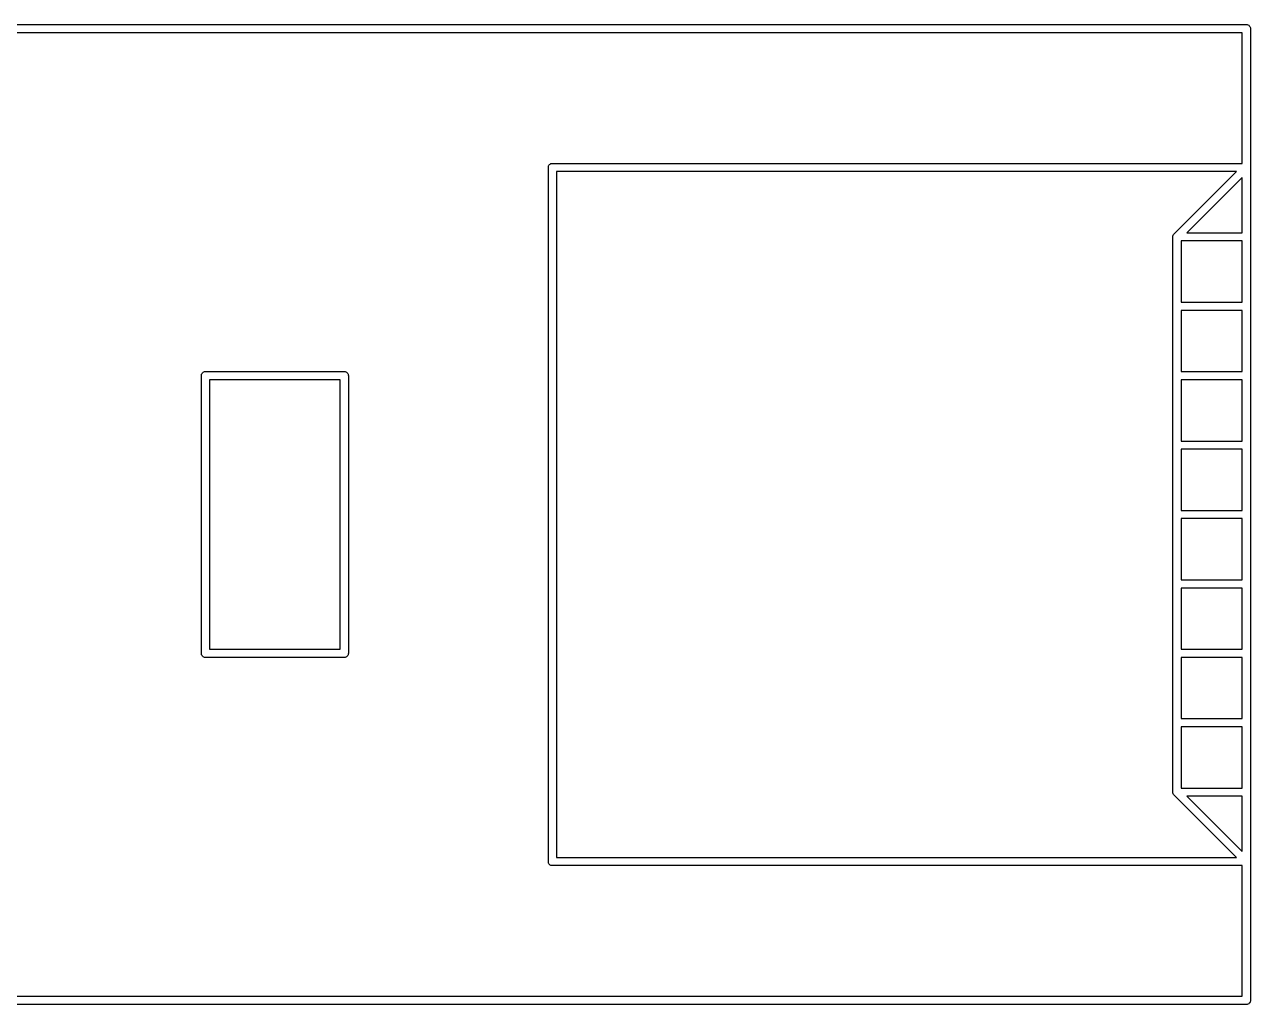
# Model space of a CAD drawing. Extents: x 74.5 to 148.7, y -138.1 to -71.3.
# Drawn here: x 121.15 to 143.59, y -108.03 to -90.09 of the extents above; entities that cross this region are included whole.
import ezdxf

# ---------------------------------------------------------------- set-up
doc = ezdxf.new("R2010")
doc.units = 0
doc.header["$MEASUREMENT"] = 0
doc.layers.add('BLACK', color=7, linetype='CONTINUOUS')

msp = doc.modelspace()

# ---------------------------------------------------------------- linework, layer by layer
at = {"layer": 'BLACK', "linetype": 'CONTINUOUS'}
for p, q in [((82.5537, -90.095), (143.506, -90.095)), ((143.506, -90.095), (143.51, -90.0946)), ((143.51, -90.0946), (143.514, -90.095)), ((143.514, -90.095), (143.525, -90.0961)), ((143.525, -90.0961), (143.539, -90.1004)), ((143.539, -90.1004), (143.552, -90.1073)), ((143.552, -90.1073), (143.563, -90.1167)), ((143.563, -90.1167), (143.573, -90.1281)), ((143.573, -90.1281), (143.58, -90.1412)), ((143.58, -90.1412), (143.584, -90.1553)), ((143.584, -90.1553), (143.585, -90.17)), ((143.585, -90.17), (143.585, -90.1737)), ((143.585, -90.1737), (143.585, -92.7063)), ((143.435, -90.245), (82.625, -90.245)), ((143.435, -92.635), (143.435, -90.245)), ((130.747, -92.6681), (130.757, -92.6567)), ((130.757, -92.6567), (130.768, -92.6473)), ((130.768, -92.6473), (130.781, -92.6404)), ((130.781, -92.6404), (130.795, -92.6361)), ((130.795, -92.6361), (130.806, -92.635)), ((130.806, -92.635), (130.81, -92.6346)), ((130.81, -92.6346), (130.814, -92.635)), ((130.814, -92.635), (143.435, -92.635)), ((130.735, -92.71), (130.736, -92.6953)), ((130.735, -92.7137), (130.735, -92.71)), ((130.735, -105.406), (130.735, -92.7137)), ((130.736, -92.6953), (130.74, -92.6812)), ((130.74, -92.6812), (130.747, -92.6681)), ((143.329, -92.785), (130.885, -92.785)), ((130.885, -92.785), (130.885, -105.335)), ((142.19, -93.9244), (143.329, -92.785)), ((143.585, -92.7063), (143.585, -92.71)), ((143.585, -92.71), (143.585, -92.7137)), ((143.585, -92.7137), (143.585, -93.9763)), ((143.435, -92.8911), (142.421, -93.905)), ((143.435, -93.905), (143.435, -92.8911)), ((142.165, -93.98), (142.166, -93.9653)), ((142.165, -93.9837), (142.165, -93.98)), ((142.165, -95.2463), (142.165, -93.9837)), ((142.166, -93.9653), (142.17, -93.9512)), ((142.17, -93.9512), (142.177, -93.9381)), ((142.177, -93.9381), (142.187, -93.9267)), ((142.187, -93.9267), (142.19, -93.9244)), ((142.421, -93.905), (143.435, -93.905)), ((143.585, -93.9763), (143.585, -93.98)), ((143.585, -93.98), (143.585, -93.9837)), ((143.585, -93.9837), (143.585, -95.2463)), ((142.315, -94.055), (142.315, -95.175)), ((143.435, -94.055), (142.315, -94.055)), ((143.435, -95.175), (143.435, -94.055)), ((142.165, -95.25), (142.165, -95.2463)), ((142.165, -95.2537), (142.165, -95.25)), ((142.165, -96.5163), (142.165, -95.2537)), ((142.315, -95.175), (143.435, -95.175)), ((142.315, -95.325), (142.315, -96.445)), ((143.435, -95.325), (142.315, -95.325)), ((143.435, -96.445), (143.435, -95.325)), ((143.585, -95.2463), (143.585, -95.25)), ((143.585, -95.25), (143.585, -95.2537)), ((143.585, -95.2537), (143.585, -96.5163)), ((124.397, -96.4781), (124.407, -96.4667)), ((124.407, -96.4667), (124.418, -96.4573)), ((124.418, -96.4573), (124.431, -96.4504)), ((124.431, -96.4504), (124.445, -96.4461)), ((124.445, -96.4461), (124.456, -96.445)), ((124.456, -96.445), (124.46, -96.4446)), ((124.46, -96.4446), (124.464, -96.445)), ((124.464, -96.445), (126.996, -96.445)), ((126.996, -96.445), (127, -96.4446)), ((127, -96.4446), (127.004, -96.445)), ((127.004, -96.445), (127.015, -96.4461)), ((127.015, -96.4461), (127.029, -96.4504)), ((127.029, -96.4504), (127.042, -96.4573)), ((127.042, -96.4573), (127.053, -96.4667)), ((127.053, -96.4667), (127.063, -96.4781)), ((142.315, -96.445), (143.435, -96.445)), ((124.385, -96.52), (124.386, -96.5053)), ((124.385, -96.5237), (124.385, -96.52)), ((124.385, -101.596), (124.385, -96.5237)), ((124.386, -96.5053), (124.39, -96.4912)), ((124.39, -96.4912), (124.397, -96.4781)), ((124.535, -96.595), (124.535, -101.525)), ((126.925, -96.595), (124.535, -96.595)), ((126.925, -101.525), (126.925, -96.595)), ((127.063, -96.4781), (127.07, -96.4912)), ((127.07, -96.4912), (127.074, -96.5053)), ((127.074, -96.5053), (127.075, -96.52)), ((127.075, -96.52), (127.075, -96.5237)), ((127.075, -96.5237), (127.075, -101.596)), ((142.165, -96.52), (142.165, -96.5163)), ((142.165, -96.5237), (142.165, -96.52)), ((142.165, -97.7863), (142.165, -96.5237)), ((142.315, -96.595), (142.315, -97.715)), ((143.435, -96.595), (142.315, -96.595)), ((143.435, -97.715), (143.435, -96.595)), ((143.585, -96.5163), (143.585, -96.52)), ((143.585, -96.52), (143.585, -96.5237)), ((143.585, -96.5237), (143.585, -97.7863)), ((142.165, -97.79), (142.165, -97.7863)), ((142.165, -97.7937), (142.165, -97.79)), ((142.165, -99.0563), (142.165, -97.7937)), ((142.315, -97.715), (143.435, -97.715)), ((143.585, -97.7863), (143.585, -97.79)), ((143.585, -97.79), (143.585, -97.7937)), ((143.585, -97.7937), (143.585, -99.0563)), ((142.315, -97.865), (142.315, -98.985)), ((143.435, -97.865), (142.315, -97.865)), ((143.435, -98.985), (143.435, -97.865)), ((142.165, -99.06), (142.165, -99.0563)), ((142.165, -99.0637), (142.165, -99.06)), ((142.165, -100.326), (142.165, -99.0637)), ((142.315, -98.985), (143.435, -98.985)), ((142.315, -99.135), (142.315, -100.255)), ((143.435, -99.135), (142.315, -99.135)), ((143.435, -100.255), (143.435, -99.135)), ((143.585, -99.0563), (143.585, -99.06)), ((143.585, -99.06), (143.585, -99.0637)), ((143.585, -99.0637), (143.585, -100.326)), ((142.315, -100.255), (143.435, -100.255)), ((142.165, -100.33), (142.165, -100.326)), ((142.165, -100.334), (142.165, -100.33)), ((142.165, -101.596), (142.165, -100.334)), ((142.315, -100.405), (142.315, -101.525)), ((143.435, -100.405), (142.315, -100.405)), ((143.435, -101.525), (143.435, -100.405)), ((143.585, -100.326), (143.585, -100.33)), ((143.585, -100.33), (143.585, -100.334)), ((143.585, -100.334), (143.585, -101.596)), ((124.385, -101.6), (124.385, -101.596)), ((124.386, -101.615), (124.385, -101.6)), ((124.39, -101.629), (124.386, -101.615)), ((124.397, -101.642), (124.39, -101.629)), ((124.535, -101.525), (126.925, -101.525)), ((127.07, -101.629), (127.063, -101.642)), ((127.074, -101.615), (127.07, -101.629)), ((127.075, -101.6), (127.074, -101.615)), ((127.075, -101.596), (127.075, -101.6)), ((142.165, -101.6), (142.165, -101.596)), ((142.165, -101.604), (142.165, -101.6)), ((142.165, -102.866), (142.165, -101.604)), ((142.315, -101.525), (143.435, -101.525)), ((143.585, -101.596), (143.585, -101.6)), ((143.585, -101.6), (143.585, -101.604)), ((143.585, -101.604), (143.585, -102.866)), ((124.407, -101.653), (124.397, -101.642)), ((124.418, -101.663), (124.407, -101.653)), ((124.431, -101.67), (124.418, -101.663)), ((124.445, -101.674), (124.431, -101.67)), ((124.46, -101.675), (124.445, -101.674)), ((124.464, -101.675), (124.46, -101.675)), ((126.996, -101.675), (124.464, -101.675)), ((127, -101.675), (126.996, -101.675)), ((127.004, -101.675), (127, -101.675)), ((127.015, -101.674), (127.004, -101.675)), ((127.029, -101.67), (127.015, -101.674)), ((127.042, -101.663), (127.029, -101.67)), ((127.053, -101.653), (127.042, -101.663)), ((127.063, -101.642), (127.053, -101.653)), ((142.315, -101.675), (142.315, -102.795)), ((143.435, -101.675), (142.315, -101.675)), ((143.435, -102.795), (143.435, -101.675)), ((142.165, -102.87), (142.165, -102.866)), ((142.165, -102.874), (142.165, -102.87)), ((142.165, -104.136), (142.165, -102.874)), ((142.315, -102.795), (143.435, -102.795)), ((142.315, -102.945), (142.315, -104.065)), ((143.435, -102.945), (142.315, -102.945)), ((143.435, -104.065), (143.435, -102.945)), ((143.585, -102.866), (143.585, -102.87)), ((143.585, -102.87), (143.585, -102.874)), ((143.585, -102.874), (143.585, -104.136)), ((142.315, -104.065), (143.435, -104.065)), ((142.165, -104.14), (142.165, -104.136)), ((142.166, -104.155), (142.165, -104.14)), ((142.17, -104.169), (142.166, -104.155)), ((142.177, -104.182), (142.17, -104.169)), ((142.187, -104.193), (142.177, -104.182)), ((142.19, -104.196), (142.187, -104.193)), ((143.329, -105.335), (142.19, -104.196)), ((142.421, -104.215), (143.435, -105.229)), ((143.435, -104.215), (142.421, -104.215)), ((143.435, -105.229), (143.435, -104.215)), ((143.585, -104.136), (143.585, -104.14)), ((143.585, -104.14), (143.585, -104.144)), ((143.585, -104.144), (143.585, -105.406)), ((130.735, -105.41), (130.735, -105.406)), ((130.736, -105.425), (130.735, -105.41)), ((130.74, -105.439), (130.736, -105.425)), ((130.747, -105.452), (130.74, -105.439)), ((130.885, -105.335), (143.329, -105.335)), ((143.585, -105.406), (143.585, -105.41)), ((143.585, -105.41), (143.585, -105.414)), ((143.585, -105.414), (143.585, -107.946)), ((130.757, -105.463), (130.747, -105.452)), ((130.768, -105.473), (130.757, -105.463)), ((130.781, -105.48), (130.768, -105.473)), ((130.795, -105.484), (130.781, -105.48)), ((130.806, -105.485), (130.795, -105.484)), ((130.81, -105.485), (130.806, -105.485)), ((130.814, -105.485), (130.81, -105.485)), ((143.435, -105.485), (130.814, -105.485)), ((143.435, -107.875), (143.435, -105.485)), ((101.79, -107.875), (143.435, -107.875)), ((143.506, -108.025), (101.79, -108.025)), ((143.51, -108.025), (143.506, -108.025)), ((143.514, -108.025), (143.51, -108.025)), ((143.525, -108.024), (143.514, -108.025)), ((143.539, -108.02), (143.525, -108.024)), ((143.552, -108.013), (143.539, -108.02)), ((143.563, -108.003), (143.552, -108.013)), ((143.573, -107.992), (143.563, -108.003)), ((143.58, -107.979), (143.573, -107.992)), ((143.584, -107.965), (143.58, -107.979)), ((143.585, -107.95), (143.584, -107.965)), ((143.585, -107.946), (143.585, -107.95))]:
    msp.add_line(p, q, dxfattribs=at)

doc.saveas('drawing.dxf')
